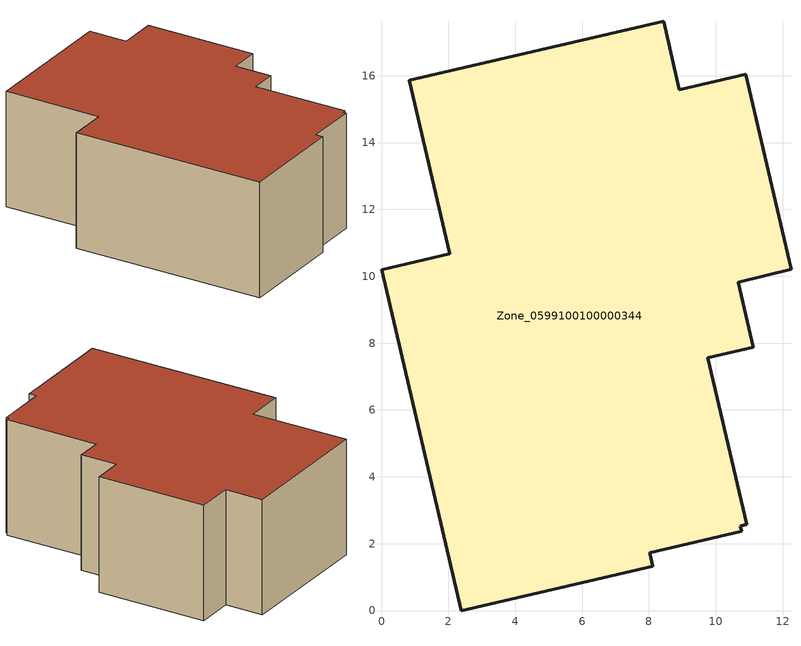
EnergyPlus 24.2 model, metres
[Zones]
Zone_0599100100000344
 floor ground (C_G): 10.92,2.58 10.74,2.52 10.78,2.37 8.03,1.73 8.12,1.33 2.39,0 0,10.2 2.04,10.67 0.84,15.86 8.44,17.62 8.91,15.59 10.89,16.05 12.25,10.2 10.68,9.82 11.12,7.87 9.76,7.56 z0
 wall outside (C_F): 0.84,15.86 2.04,10.67 0,10.2 2.39,0 8.12,1.33 8.03,1.73 10.78,2.37 10.74,2.52 10.92,2.58 9.76,7.56 11.12,7.87 10.68,9.82 12.25,10.2 10.89,16.05 8.91,15.59 8.44,17.62 0.84,15.86 z0:6.27
 roof outside (C_R): 12.25,10.2 10.89,16.05 8.91,15.59 8.44,17.62 0.84,15.86 2.04,10.67 0,10.2 2.39,0 8.12,1.33 8.03,1.73 10.78,2.37 10.74,2.52 10.92,2.58 9.76,7.56 11.12,7.87 10.68,9.82 z6.27
[BUILDING]
Pand.0599100100000344: North Axis=0; Terrain=City; Loads Convergence Tolerance Value=0.04; Temperature Convergence Tolerance Value=0.4; Solar Distribution=FullExterior; Maximum Number of Warmup Days=25; Minimum Number of Warmup Days=1
[Site:Location]
Rotterdam.The.Hague.AP_ZH_NLD Design_Conditions: Latitude=51.96; Longitude=4.45; Time Zone=1; Elevation=-4.5
[SITE:GROUNDTEMPERATURE:BUILDINGSURFACE]
18, 18, 18, 18, 18, 18, 18, 18, 18, 18, 18, 18
[MATERIAL] Thermal Absorptance=0.9; Solar Absorptance=0.7; Visible Absorptance=0.7
Name | Roughness | Thickness | Conductivity | Density | Specific Heat
G.D.2006-2014 | MediumSmooth | 0.15 | 0.06 | 540 | 1210
F.D.2006-2014 | Rough | 0.3 | 0.12 | 1920 | 840
R.D.2006-2014 | MediumRough | 0.2 | 0.08 | 1500 | 1000
[CONSTRUCTION]
C_G: G.D.2006-2014
C_F: F.D.2006-2014
C_R: R.D.2006-2014
[ZONE]
Zone_0599100100000344: Type=1; Multiplier=1; Ceiling Height=Autocalculate; Volume=Autocalculate; Floor Area=autocalculate; Part of Total Floor Area=Yes
[ZONEINFILTRATION:DESIGNFLOWRATE]
Infil_Zone_0599100100000344: Zone or ZoneList or Space or SpaceList=Zone_0599100100000344; Schedule=AlwaysOn; Design Flow Rate Calculation Method=Flow/Area; Flow Rate per Floor Area=0.0021; Constant Term Coefficient=1; Temperature Term Coefficient=0; Velocity Term Coefficient=0; Velocity Squared Term Coefficient=0
[HVACTEMPLATE:ZONE:IDEALLOADSAIRSYSTEM]
Zone_0599100100000344: Maximum Heating Supply Air Temperature=50; Minimum Cooling Supply Air Temperature=13; Maximum Heating Supply Air Humidity Ratio=0.0156; Minimum Cooling Supply Air Humidity Ratio=0.0077; Heating Limit=NoLimit; Cooling Limit=NoLimit; Dehumidification Control Type=ConstantSensibleHeatRatio; Cooling Sensible Heat Ratio=0.7; Dehumidification Setpoint=60; Humidification Control Type=None; Humidification Setpoint=30; Outdoor Air Method=None; Outdoor Air Flow Rate per Person=0.00944; Outdoor Air Flow Rate per Zone Floor Area=0; Outdoor Air Flow Rate per Zone=0; Demand Controlled Ventilation Type=None; Outdoor Air Economizer Type=NoEconomizer; Heat Recovery Type=None; Sensible Heat Recovery Effectiveness=0.7; Latent Heat Recovery Effectiveness=0.65
[ZONECONTROL:THERMOSTAT]
ThermostatControl_Zone_0599100100000344: Zone or ZoneList=Zone_0599100100000344; Control Type Schedule=DualSetpointControlType; Control 1=Thermostat_Zone_0599100100000344; Temperature Difference Between Cutout And Setpoint=0
[THERMOSTATSETPOINT:DUALSETPOINT]
Thermostat_Zone_0599100100000344: Heating Setpoint Temperature Schedule=HeatingSetpoint_Zone_0599100100000344; Cooling Setpoint Temperature Schedule=CoolingSetpoint_Zone_0599100100000344
[SCHEDULE:COMPACT]
HeatingSetpoint_Zone_0599100100000344: Through: 12/31, For: AllDays, Until: 24:00, 21
CoolingSetpoint_Zone_0599100100000344: Through: 12/31, For: AllDays, Until: 24:00, 24
DualSetpointControlType: Through: 12/31, For: AllDays, Until: 24:00, 4
AlwaysOn: Through: 12/31, For: AllDays, Until: 24:00, 1
